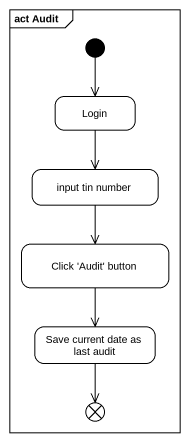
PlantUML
@startuml
mainframe act Audit
hide empty description
state Login
state "input tin number" as input_tin_number
state "Click 'Audit' button" as Click_Audit_button
state "Save current date as last audit" as Save_current_date_as_last
state flowfinal1 <<end>>
[*] --> Login
Login --> input_tin_number
input_tin_number --> Click_Audit_button
Click_Audit_button --> Save_current_date_as_last
Save_current_date_as_last --> flowfinal1
@enduml
